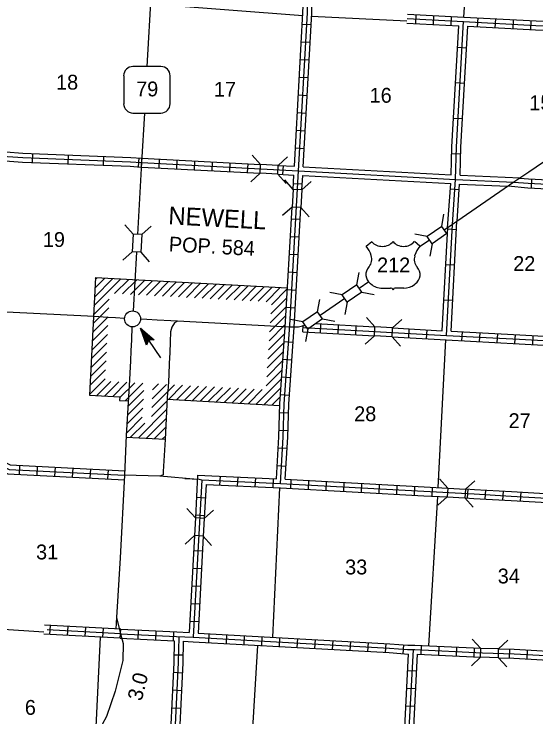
# Model space of a CAD drawing. Extents: x 199467 to 876600, y 15644499 to 16584714.
# Drawn here: x 486015 to 503591, y 16263494 to 16287147 of the extents above; entities that cross this region are included whole.
import ezdxf

# ---------------------------------------------------------------- set-up
doc = ezdxf.new("R2010")
doc.units = 0
for name, color, linetype in [('L10', 7, 'Continuous'), ('L13', 7, 'Continuous'), ('L14', 7, 'Continuous'), ('L16', 7, 'Continuous'), ('L18', 7, 'Continuous'), ('L28', 7, 'Continuous'), ('L3', 7, 'Continuous'), ('L4', 7, 'Continuous'), ('L8', 7, 'Continuous'), ('L9', 7, 'Continuous')]:
    doc.layers.add(name, color=color, linetype=linetype)

msp = doc.modelspace()

# ---------------------------------------------------------------- linework, layer by layer
at = {"layer": 'L10'}
for p, q in [((495754, 16282010), (500735, 16281740)), ((495737, 16281711), (500721, 16281440)), ((501035, 16281725), (503059, 16281636)), ((501020, 16281425), (502644, 16281354))]:
    msp.add_line(p, q, dxfattribs=at)
at = {"layer": 'L13'}
for p, q in [((501275, 16289207), (501155, 16287042)), ((495738, 16287089), (490607, 16287478)), ((499248, 16286904), (496037, 16287070)), ((500542, 16276183), (500289, 16271214)), ((494949, 16271203), (494718, 16266176)), ((500273, 16270914), (499978, 16265890)), ((489465, 16266847), (489444, 16266452)), ((488761, 16262794), (488927, 16266179)), ((493950, 16261247), (494226, 16265903))]:
    msp.add_line(p, q, dxfattribs=at)
msp.add_lwpolyline([(487020, 16266342), (484127, 16266533), (483892, 16266545), (478912, 16266762)], dxfattribs=at)
at = {"layer": 'L16'}
for p, q in [((488705, 16277328), (489610, 16278232)), ((488720, 16277625), (489341, 16278246)), ((488735, 16277923), (489073, 16278261)), ((488750, 16278221), (488804, 16278275)), ((489403, 16277742), (489878, 16278217)), ((489671, 16277728), (490147, 16278203)), ((489940, 16277713), (490415, 16278188)), ((490208, 16277699), (490683, 16278174)), ((490477, 16277684), (490952, 16278160)), ((490745, 16277670), (491220, 16278145)), ((491013, 16277656), (491489, 16278131)), ((491282, 16277641), (491757, 16278116)), ((491550, 16277627), (492025, 16278102)), ((491819, 16277612), (492294, 16278087)), ((492087, 16277598), (492562, 16278073)), ((492355, 16277583), (492831, 16278059)), ((492624, 16277569), (493099, 16278044)), ((492892, 16277555), (493367, 16278030)), ((493161, 16277540), (493636, 16278015)), ((493429, 16277526), (493904, 16278001)), ((493697, 16277511), (494173, 16277986)), ((493966, 16277497), (494441, 16277972)), ((494234, 16277482), (494709, 16277958)), ((494503, 16277468), (494978, 16277943)), ((494681, 16277364), (495217, 16277900)), ((488690, 16277030), (489218, 16277557)), ((494662, 16277061), (495198, 16277597)), ((488675, 16276732), (489203, 16277259)), ((494642, 16276759), (495178, 16277295)), ((488660, 16276434), (489188, 16276961)), ((494622, 16276456), (495158, 16276992)), ((488645, 16276136), (489173, 16276663)), ((494603, 16276154), (495139, 16276690)), ((488630, 16275838), (489158, 16276366)), ((494583, 16275851), (495119, 16276387)), ((494563, 16275549), (495099, 16276085)), ((488615, 16275540), (489143, 16276068)), ((488600, 16275243), (489128, 16275770)), ((494544, 16275246), (495080, 16275782)), ((488585, 16274945), (489113, 16275472)), ((494524, 16274944), (495060, 16275480)), ((488570, 16274647), (489098, 16275174)), ((494504, 16274641), (495040, 16275177)), ((488555, 16274349), (489083, 16274876)), ((488799, 16274310), (489274, 16274785)), ((489067, 16274295), (489542, 16274770)), ((489336, 16274281), (489811, 16274756)), ((489571, 16274233), (490079, 16274742)), ((489755, 16274135), (490348, 16274727)), ((490655, 16273903), (491421, 16274669)), ((490669, 16274200), (491153, 16274684)), ((490682, 16274496), (490884, 16274698)), ((491215, 16274180), (491690, 16274655)), ((494167, 16274021), (495021, 16274875)), ((489857, 16273954), (490384, 16274481)), ((491483, 16274165), (491958, 16274641)), ((491751, 16274151), (492226, 16274626)), ((492020, 16274137), (492495, 16274612)), ((492288, 16274122), (492763, 16274597)), ((492557, 16274108), (493032, 16274583)), ((492825, 16274093), (493300, 16274568)), ((493093, 16274079), (493569, 16274554)), ((493362, 16274064), (493837, 16274540)), ((493630, 16274050), (494105, 16274525)), ((493899, 16274035), (494374, 16274511)), ((494435, 16274007), (495001, 16274572)), ((488554, 16274323), (489573, 16274270)), ((489573, 16274270), (489566, 16274143)), ((489842, 16273656), (490369, 16274183)), ((494704, 16273992), (494981, 16274270)), ((489566, 16274143), (489861, 16274130)), ((490641, 16273606), (491166, 16274132)), ((491162, 16274023), (491161, 16274023)), ((489827, 16273358), (490354, 16273885)), ((490209, 16272891), (491153, 16273835)), ((489798, 16273047), (490330, 16273578)), ((490477, 16272877), (491139, 16273539)), ((489940, 16272905), (490415, 16273381)), ((490745, 16272862), (491126, 16273242)), ((491014, 16272848), (491112, 16272946))]:
    msp.add_line(p, q, dxfattribs=at)
for points in [[(488753, 16278278), (488554, 16274323)], [(488753, 16278278), (495219, 16277930)], [(491169, 16274182), (494962, 16273978)], [(489792, 16272913), (491108, 16272843)]]:
    msp.add_lwpolyline(points, dxfattribs=at)
msp.add_circle((490006, 16276889), 268, dxfattribs=at)
at = {"layer": 'L18'}
for p, q in [((494317, 16282086), (494035, 16282400)), ((494913, 16282055), (495227, 16282337)), ((494302, 16281788), (494317, 16282086)), ((494913, 16282055), (494317, 16282086)), ((494897, 16281757), (494913, 16282055)), ((494302, 16281788), (493988, 16281506)), ((494897, 16281757), (494302, 16281788)), ((494897, 16281757), (495180, 16281443)), ((495410, 16281248), (495130, 16281563)), ((495708, 16281231), (496023, 16281511)), ((495410, 16281248), (495376, 16280652)), ((495708, 16281231), (495410, 16281248)), ((495708, 16281231), (495674, 16280635)), ((495376, 16280652), (495061, 16280372)), ((495674, 16280635), (495376, 16280652)), ((495674, 16280635), (495954, 16280320)), ((500417, 16280003), (500494, 16280418)), ((490023, 16279742), (489742, 16280057)), ((490320, 16279724), (490636, 16280005)), ((500417, 16280003), (499925, 16279666)), ((500586, 16279757), (500417, 16280003)), ((490023, 16279742), (489988, 16279146)), ((490320, 16279724), (490023, 16279742)), ((490320, 16279724), (490286, 16279129)), ((499925, 16279666), (499511, 16279743)), ((500094, 16279420), (499925, 16279666)), ((500586, 16279757), (500094, 16279420)), ((500586, 16279757), (500609, 16279753)), ((500094, 16279420), (500017, 16279005)), ((489988, 16279146), (489673, 16278866)), ((490286, 16279129), (489988, 16279146)), ((490286, 16279129), (490566, 16278814)), ((497559, 16278038), (497636, 16278453)), ((497559, 16278038), (497067, 16277701)), ((497728, 16277792), (497559, 16278038)), ((497067, 16277701), (496652, 16277778)), ((497728, 16277792), (497236, 16277455)), ((497728, 16277792), (498142, 16277715)), ((496235, 16277131), (496313, 16277546)), ((497236, 16277455), (497067, 16277701)), ((497236, 16277455), (497158, 16277040)), ((496235, 16277131), (495743, 16276794)), ((496404, 16276886), (496235, 16277131)), ((495743, 16276794), (495329, 16276871)), ((495912, 16276548), (495743, 16276794)), ((496404, 16276886), (495912, 16276548)), ((496404, 16276886), (496819, 16276808)), ((498166, 16276617), (497885, 16276932)), ((498761, 16276584), (499076, 16276865)), ((495912, 16276548), (495835, 16276133)), ((498149, 16276319), (498166, 16276617)), ((498761, 16276584), (498166, 16276617)), ((498745, 16276286), (498761, 16276584)), ((498149, 16276319), (497834, 16276038)), ((498745, 16276286), (498149, 16276319)), ((498745, 16276286), (499026, 16275971)), ((500622, 16271195), (500341, 16271510)), ((501218, 16271162), (501532, 16271444)), ((500622, 16271195), (500605, 16270898)), ((500622, 16271195), (501218, 16271162)), ((501218, 16271162), (501201, 16270864)), ((500605, 16270898), (500291, 16270616)), ((500605, 16270898), (501201, 16270864)), ((501201, 16270864), (501482, 16270550)), ((492121, 16270190), (491839, 16270504)), ((492419, 16270174), (492733, 16270456)), ((492121, 16270190), (492088, 16269594)), ((492419, 16270174), (492121, 16270190)), ((492419, 16270174), (492386, 16269578)), ((492088, 16269594), (491774, 16269313)), ((492386, 16269578), (492088, 16269594)), ((492386, 16269578), (492668, 16269264)), ((501738, 16265802), (501448, 16266109)), ((502334, 16265786), (502641, 16266076)), ((501729, 16265504), (501738, 16265802)), ((502334, 16265786), (501738, 16265802)), ((502326, 16265488), (502334, 16265786)), ((501729, 16265504), (501423, 16265214)), ((502326, 16265488), (501729, 16265504)), ((502326, 16265488), (502616, 16265181))]:
    msp.add_line(p, q, dxfattribs=at)
at = {"layer": 'L28'}
for p, q in [((490549, 16276175), (490279, 16276572)), ((490536, 16276151), (490301, 16276495)), ((490524, 16276123), (490336, 16276399)), ((490579, 16276176), (490352, 16276509)), ((490608, 16276177), (490425, 16276446)), ((490448, 16276319), (490508, 16276230)), ((490638, 16276178), (490499, 16276383)), ((490667, 16276180), (490572, 16276320)), ((490513, 16276095), (490371, 16276304)), ((490502, 16276067), (490406, 16276208)), ((490491, 16276039), (490441, 16276113)), ((490546, 16276175), (490951, 16275579)), ((490697, 16276181), (490645, 16276256)), ((490726, 16276182), (490718, 16276193)), ((490479, 16276011), (490475, 16276017))]:
    msp.add_line(p, q, dxfattribs=at)
msp.add_lwpolyline([(490546, 16276175), (490478, 16276009), (490271, 16276579), (490732, 16276182)], close=True, dxfattribs=at)
at = {"layer": 'L3'}
for p, q in [((490960, 16285381), (490021, 16285381)), ((489707, 16285068), (489708, 16284128)), ((491273, 16284128), (491273, 16285068)), ((490021, 16283815), (490960, 16283815)), ((497876, 16279332), (498068, 16279489)), ((499677, 16279332), (499497, 16279489)), ((500011, 16279541), (499690, 16279321)), ((490137, 16279138), (490021, 16277156)), ((498044, 16279019), (498044, 16279019)), ((499509, 16279009), (499509, 16279030)), ((497960, 16278633), (497972, 16278643)), ((499593, 16278633), (499593, 16278633)), ((497959, 16278133), (497642, 16277916)), ((498030, 16278067), (498013, 16278080)), ((499497, 16278048), (499521, 16278069)), ((498416, 16277923), (498693, 16277923)), ((499137, 16277923), (498861, 16277923)), ((497151, 16277579), (496320, 16277008))]:
    msp.add_line(p, q, dxfattribs=at)
for points in [[(490798, 16290807), (490632, 16287929), (490490, 16285381)], [(507561, 16284687), (506248, 16283803), (503347, 16281829), (502849, 16281495), (500776, 16280066), (500503, 16279879)], [(490404, 16283815), (490311, 16282147), (490301, 16281955), (490171, 16279733)], [(495828, 16276671), (495595, 16276614), (495278, 16276605), (491518, 16276817), (491293, 16276821), (490834, 16276845), (490484, 16276863), (490273, 16276874)], [(489984, 16276622), (489972, 16276180), (489952, 16275813), (489935, 16275480), (489913, 16275063), (489890, 16274638), (489794, 16272963), (489740, 16271628), (489585, 16268844), (489466, 16266840), (489601, 16266294), (489692, 16265963), (489679, 16265395), (489415, 16264356), (489128, 16263510), (488841, 16262973), (488729, 16262811)]]:
    msp.add_lwpolyline(points, dxfattribs=at)
for centre, start, end in [((490019, 16285068), 90.0005, 180.0005), ((490959, 16285068), 0.0005, 90.0005), ((490019, 16284129), 180.0005, 270.0005), ((490959, 16284129), 270.0005, 0.0005)]:
    msp.add_arc(centre, 313, start, end, dxfattribs=at)
for centre, major_axis, start_param, end_param in [((498418, 16279707), (-435, 0), 0.622819, 2.544813), ((499137, 16279707), (435, 0), 3.738383, 5.66631), ((497189, 16278859), (875, 0), 0.214479, 0.670359), ((500366, 16278859), (-875, 0), 5.612823, 6.055156), ((497535, 16278900), (527, 0), 5.691248, 6.543433), ((500020, 16278900), (-527, 0), 6.0519, 6.897264), ((498336, 16278380), (-472, 0), 5.612347, 7.101612), ((499219, 16278380), (472, 0), 5.416434, 6.951517), ((498419, 16278394), (-540, 0), 0.768344, 1.570795), ((499136, 16278394), (540, 0), 4.712389, 5.445233), ((498689, 16277846), (90, 0), 0.180985, 1.570796), ((498866, 16277846), (90, 0), 1.570796, 2.960608)]:
    msp.add_ellipse(centre, major_axis=major_axis, ratio=0.869565, start_param=start_param, end_param=end_param, dxfattribs=at)
at = {"layer": 'L4'}
for points in [[(489738, 16276903), (489434, 16276919), (489176, 16276941), (488717, 16276965), (484839, 16277161)], [(491518, 16276817), (491423, 16276755), (491323, 16276610), (491282, 16276454), (491272, 16276120), (491261, 16275744), (491243, 16275402), (491222, 16275002), (491200, 16274594), (491174, 16274252), (491149, 16273777), (491108, 16272835), (491042, 16271752), (491040, 16271641), (490925, 16271599)], [(492190, 16271482), (490925, 16271599), (489740, 16271628)]]:
    msp.add_lwpolyline(points, dxfattribs=at)
at = {"layer": 'L8'}
for p, q in [((499544, 16286828), (499560, 16287125)), ((500137, 16286796), (500152, 16287094)), ((500736, 16286765), (500752, 16287063)), ((501628, 16286718), (501644, 16287016)), ((502220, 16286687), (502236, 16286984)), ((502819, 16286655), (502835, 16286953)), ((495723, 16286811), (496021, 16286794)), ((499245, 16286843), (500994, 16286750)), ((503419, 16286623), (503434, 16286921)), ((495690, 16286215), (495987, 16286198)), ((495656, 16285619), (495954, 16285603)), ((495623, 16285024), (495921, 16285007)), ((495590, 16284428), (495888, 16284411)), ((495557, 16283832), (495854, 16283816)), ((495523, 16283237), (495821, 16283220)), ((495490, 16282641), (495788, 16282624)), ((490303, 16281998), (490319, 16282296)), ((490319, 16282297), (494317, 16282086)), ((490899, 16281967), (490915, 16282265)), ((491495, 16281935), (491511, 16282233)), ((490303, 16281997), (494301, 16281787)), ((492091, 16281904), (492106, 16282202)), ((492686, 16281873), (492702, 16282170)), ((493282, 16281841), (493298, 16282139)), ((493878, 16281810), (493894, 16282108)), ((494913, 16282055), (495455, 16282026)), ((495070, 16281747), (495085, 16282045)), ((494897, 16281755), (495438, 16281727)), ((495410, 16281248), (495438, 16281727)), ((495710, 16281231), (495737, 16281711)), ((503436, 16281299), (503451, 16281596)), ((495423, 16281450), (495721, 16281433)), ((495143, 16276613), (495376, 16280652)), ((495444, 16276610), (495675, 16280635)), ((495354, 16280259), (495652, 16280242)), ((495320, 16279663), (495618, 16279646)), ((495286, 16279068), (495583, 16279050)), ((495251, 16278472), (495549, 16278455)), ((495217, 16277876), (495515, 16277859)), ((495183, 16277281), (495481, 16277264)), ((495737, 16276454), (495749, 16276679)), ((496176, 16276729), (498166, 16276617)), ((496332, 16276420), (496349, 16276718)), ((496928, 16276387), (496945, 16276685)), ((497524, 16276354), (497540, 16276651)), ((498761, 16276584), (500437, 16276490)), ((499310, 16276253), (499327, 16276551)), ((495736, 16276453), (498149, 16276318)), ((499906, 16276220), (499923, 16276518)), ((501098, 16276155), (501114, 16276452)), ((501694, 16276123), (501710, 16276421)), ((502290, 16276092), (502305, 16276390)), ((502885, 16276060), (502901, 16276358)), ((503481, 16276028), (503497, 16276326)), ((495110, 16276126), (495408, 16276106)), ((495069, 16275531), (495367, 16275511)), ((495029, 16274936), (495326, 16274915)), ((494988, 16274340), (495285, 16274320)), ((494958, 16273739), (495256, 16273730)), ((494940, 16273143), (495238, 16273134)), ((494912, 16272551), (495210, 16272534)), ((486202, 16271956), (486187, 16271658)), ((486798, 16271926), (486783, 16271628)), ((487394, 16271896), (487379, 16271598)), ((487990, 16271866), (487975, 16271568)), ((488586, 16271836), (488570, 16271538)), ((494877, 16271955), (495175, 16271938)), ((489181, 16271806), (489166, 16271508)), ((492198, 16271631), (492120, 16270190)), ((492948, 16271297), (492962, 16271595)), ((493544, 16271269), (493558, 16271567)), ((494140, 16271241), (494154, 16271539)), ((494736, 16271214), (494750, 16271512)), ((495331, 16271183), (495347, 16271481)), ((495926, 16271151), (495942, 16271449)), ((496522, 16271118), (496538, 16271416)), ((497118, 16271086), (497134, 16271384)), ((497713, 16271054), (497730, 16271351)), ((492482, 16271317), (492419, 16270174)), ((498309, 16271021), (498325, 16271319)), ((498905, 16270989), (498921, 16271287)), ((499501, 16270956), (499517, 16271254)), ((500097, 16270924), (500112, 16271222)), ((501288, 16270862), (501304, 16271159)), ((501883, 16270828), (501900, 16271125)), ((492159, 16270887), (492456, 16270870)), ((502478, 16270792), (502496, 16271090)), ((503074, 16270758), (503091, 16271056)), ((492126, 16270291), (492424, 16270275)), ((492088, 16269595), (491910, 16266331)), ((492387, 16269578), (492210, 16266314)), ((492062, 16269099), (492359, 16269083)), ((492029, 16268504), (492327, 16268487)), ((491997, 16267908), (492295, 16267892)), ((491965, 16267312), (492262, 16267296)), ((491932, 16266716), (492230, 16266700)), ((487226, 16266568), (487210, 16266270)), ((487821, 16266537), (487806, 16266239)), ((488417, 16266506), (488401, 16266208)), ((489013, 16266474), (488997, 16266176)), ((489594, 16266145), (489608, 16266443)), ((490190, 16266116), (490204, 16266414)), ((490785, 16266087), (490800, 16266385)), ((489594, 16266144), (491408, 16266056)), ((491381, 16266058), (491396, 16266356)), ((492572, 16265995), (492588, 16266293)), ((493168, 16265962), (493184, 16266260)), ((493763, 16265929), (493780, 16266227)), ((494359, 16265896), (494375, 16266194)), ((494955, 16265863), (494971, 16266161)), ((495550, 16265830), (495567, 16266128)), ((496146, 16265797), (496162, 16266095)), ((496742, 16265765), (496758, 16266062)), ((497337, 16265732), (497354, 16266029)), ((497933, 16265699), (497950, 16265997)), ((498529, 16265666), (498545, 16265964)), ((499120, 16265621), (499144, 16265919)), ((499720, 16265603), (499735, 16265901)), ((500316, 16265574), (500331, 16265872)), ((500912, 16265545), (500927, 16265843)), ((501508, 16265516), (501523, 16265814)), ((502704, 16265477), (502712, 16265775)), ((503295, 16265448), (503312, 16265746)), ((491402, 16265588), (491700, 16265584)), ((499060, 16260998), (499303, 16265606)), ((499360, 16260982), (499604, 16265608)), ((499604, 16265608), (501729, 16265504)), ((491382, 16264997), (491680, 16264982)), ((499275, 16265061), (499573, 16265046)), ((491352, 16264401), (491650, 16264386)), ((499244, 16264466), (499542, 16264450)), ((491323, 16263805), (491621, 16263790)), ((499213, 16263870), (499510, 16263854))]:
    msp.add_line(p, q, dxfattribs=at)
for points in [[(495297, 16276677), (495596, 16281869), (495893, 16287186), (495909, 16287659), (496092, 16290968), (496189, 16292493)], [(495455, 16282026), (495743, 16287193), (495759, 16287666), (495942, 16290977), (496029, 16292352)], [(495754, 16282010), (496043, 16287179), (496059, 16287652), (496241, 16290959), (496329, 16292337)], [(499260, 16287142), (501160, 16287042), (503594, 16286914), (506218, 16286804)], [(501294, 16286735), (503579, 16286614), (506220, 16286503)], [(490311, 16282147), (495596, 16281869)], [(503048, 16281628), (503338, 16281603), (505986, 16281468)], [(502655, 16281361), (503317, 16281304), (505971, 16281168)], [(502849, 16281495), (503327, 16281453), (506129, 16281310)], [(500579, 16276331), (500776, 16280066)], [(494850, 16271508), (494932, 16272916), (494966, 16274035), (495143, 16276613)], [(494992, 16271351), (495082, 16272910), (495116, 16274028), (495297, 16276677)], [(495150, 16271493), (495232, 16272903), (495266, 16274021), (495443, 16276610)], [(495745, 16276603), (500579, 16276331), (503038, 16276202), (505843, 16276051)], [(500737, 16276473), (503046, 16276351), (505701, 16276208)], [(498745, 16276284), (500571, 16276182), (503030, 16276052), (505681, 16275909)], [(479319, 16272328), (484436, 16272049), (484590, 16272061), (484737, 16272136), (484920, 16272256), (485054, 16272278), (485432, 16272201), (485886, 16271973), (489748, 16271778)], [(479162, 16272186), (479420, 16272172), (484438, 16271899), (484631, 16271914), (484813, 16272006), (484976, 16272113), (485052, 16272126), (485382, 16272058), (485847, 16271825), (489740, 16271628)], [(479307, 16272028), (479412, 16272022), (484440, 16271749), (484672, 16271767), (484888, 16271877), (485032, 16271970), (485049, 16271973), (485333, 16271915), (485807, 16271677), (489732, 16271478)], [(492198, 16271631), (494850, 16271508)], [(491766, 16271521), (492249, 16271496), (492340, 16271474), (494992, 16271351), (499818, 16271088), (501510, 16270999), (502760, 16270925), (505539, 16270767), (510842, 16270512), (516076, 16270228)], [(492340, 16271474), (492052, 16266173)], [(495150, 16271493), (499826, 16271238), (500622, 16271196)], [(492482, 16271317), (494984, 16271201), (499810, 16270939), (500605, 16270897)], [(501217, 16271165), (501518, 16271149), (502769, 16271075), (505396, 16270925)], [(501201, 16270865), (501501, 16270849), (502751, 16270775), (505381, 16270626)], [(489609, 16266444), (487035, 16266579)], [(489601, 16266294), (487133, 16266424)], [(489608, 16266444), (491493, 16266353), (491910, 16266331)], [(489593, 16266144), (487017, 16266280)], [(489601, 16266294), (491485, 16266203), (492052, 16266173), (498662, 16265808), (499269, 16265759), (499512, 16265763), (501796, 16265651), (502852, 16265622), (504744, 16265517), (505252, 16265499), (510062, 16265236), (510530, 16265229)], [(491559, 16266182), (491547, 16265322), (491409, 16262537), (491370, 16261319)], [(492210, 16266314), (498672, 16265958), (499274, 16265909), (499514, 16265913), (501738, 16265804)], [(491408, 16266056), (491398, 16265327), (491259, 16262543), (491213, 16261105)], [(491707, 16266041), (491697, 16265317), (491559, 16262531), (491522, 16261384)], [(491707, 16266041), (492044, 16266023), (498651, 16265658), (499303, 16265606)], [(498967, 16255519), (499064, 16258213), (499202, 16260839), (499462, 16265762)], [(502334, 16265786), (502858, 16265772), (504750, 16265666), (505111, 16265654)], [(502326, 16265486), (502845, 16265472), (504584, 16265375)]]:
    msp.add_lwpolyline(points, dxfattribs=at)
at = {"layer": 'L9'}
for p, q in [((500954, 16286031), (501252, 16286014)), ((500887, 16284840), (501184, 16284823)), ((500819, 16283648), (501117, 16283631)), ((486640, 16282453), (486629, 16282155)), ((487833, 16282406), (487821, 16282108)), ((489025, 16282360), (489013, 16282062)), ((490222, 16282303), (490200, 16282006)), ((500757, 16282453), (501056, 16282444)), ((500618, 16279958), (500721, 16281440)), ((500934, 16280175), (501020, 16281425)), ((500709, 16281267), (501007, 16281246)), ((500737, 16276473), (500932, 16280173)), ((500437, 16276490), (500620, 16279959)), ((500618, 16279914), (500916, 16279898)), ((500556, 16278722), (500853, 16278707)), ((500493, 16277531), (500791, 16277515))]:
    msp.add_line(p, q, dxfattribs=at)
for points in [[(499253, 16286992), (501152, 16286892), (503586, 16286764), (506377, 16286647)], [(500735, 16281740), (500763, 16282682), (500994, 16286750)], [(500776, 16280066), (500881, 16281582), (500913, 16282675), (501152, 16286892)], [(501035, 16281725), (501063, 16282669), (501294, 16286735)], [(485151, 16282550), (486316, 16282466), (489945, 16282325), (490322, 16282297)], [(485133, 16282250), (486299, 16282167), (489928, 16282025), (490300, 16281998)], [(485444, 16282378), (486308, 16282316), (489937, 16282175), (490311, 16282147)], [(495596, 16281869), (500881, 16281582), (502849, 16281495)]]:
    msp.add_lwpolyline(points, dxfattribs=at)

# ---------------------------------------------------------------- texts
at = {"layer": 'L14'}
for s, p in [('18', (487430, 16284604)), ('17', (492746, 16284365)), ('16', (497990, 16284163)), ('15', (503366, 16283911)), ('19', (486985, 16279310)), ('22', (502825, 16278501)), ('28', (497469, 16273446)), ('27', (502670, 16273213)), ('31', (486756, 16268795)), ('33', (497165, 16268289)), ('34', (502304, 16267986)), ('6', (486378, 16263564))]:
    msp.add_text(s, height=500, rotation=0.0001, dxfattribs=at).set_placement(p)
at = {"layer": 'L16'}
for s, height, p in [('NEWELL', 600, (491200, 16280074)), ('POP. 584', 500, (491217, 16279162))]:
    msp.add_text(s, height=height, rotation=356.9227, dxfattribs=at).set_placement(p)
at = {"layer": 'L28'}
msp.add_text('3.0', height=500, rotation=75.7592, dxfattribs=at).set_placement((490310, 16264006))
at = {"layer": 'L3'}
for s, p in [('79', (490127, 16284377)), ('212', (498240, 16278452))]:
    msp.add_text(s, height=500, rotation=0.0001, dxfattribs=at).set_placement(p)

doc.saveas('drawing.dxf')
